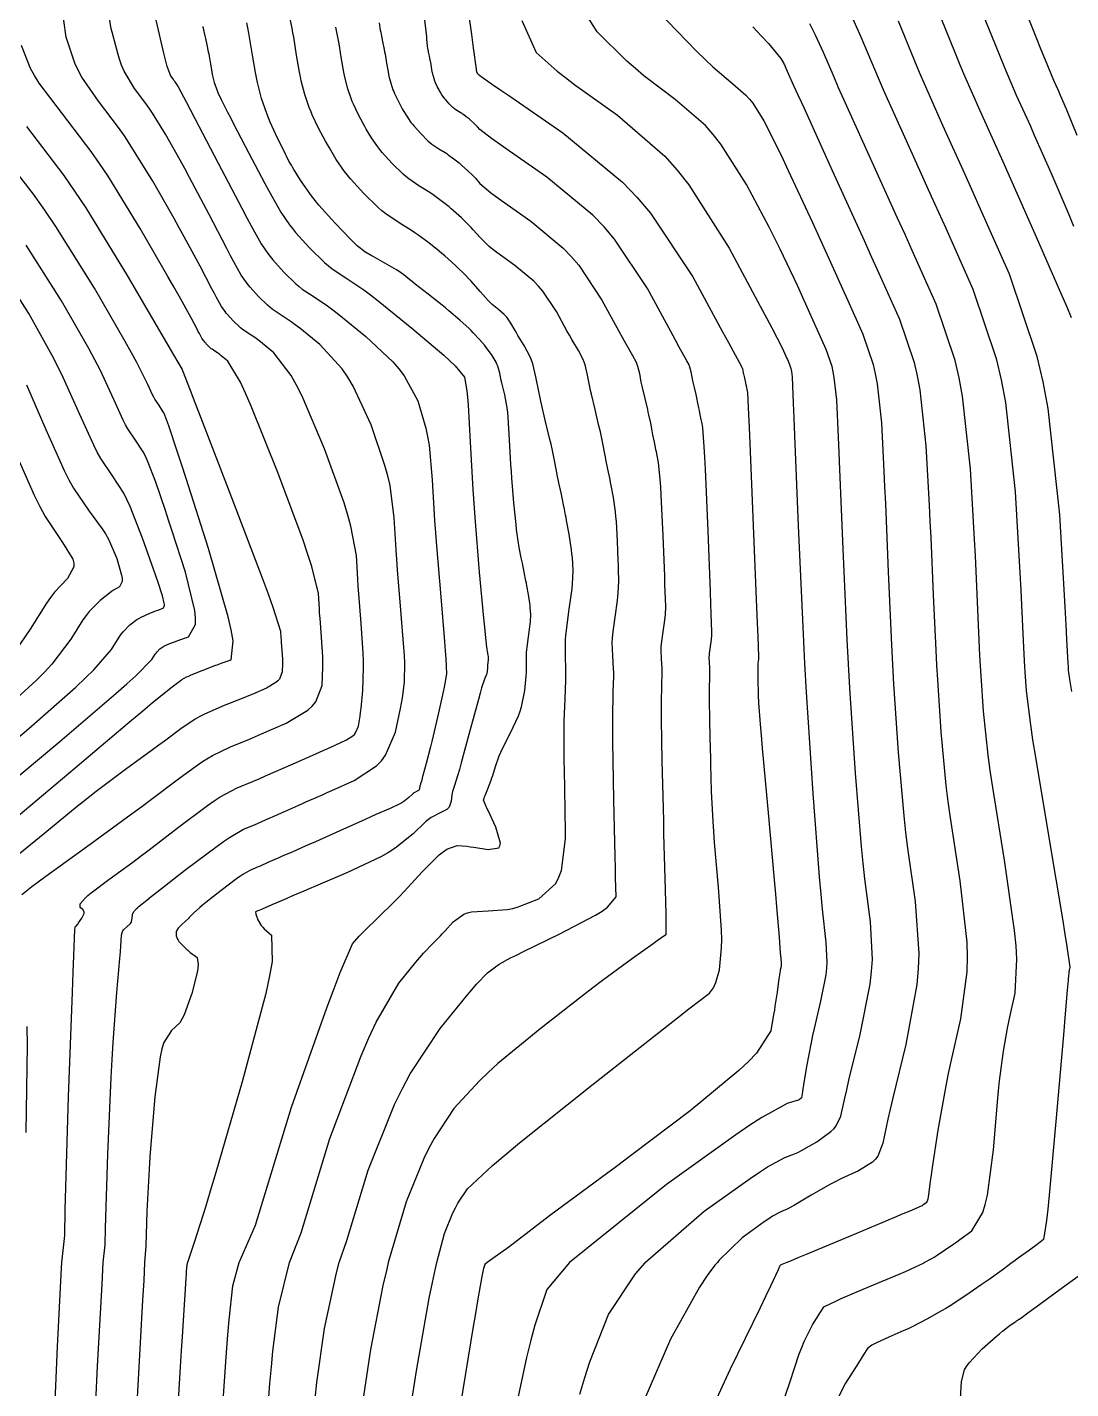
# Model space of a CAD drawing. Header units: metres. Extents: x 837476 to 838477, y 1189012 to 1191014.
# Drawn here: x 837569.6 to 837639.7, y 1189991.5 to 1190083 of the extents above; entities that cross this region are included whole.
import ezdxf

# ---------------------------------------------------------------- set-up
doc = ezdxf.new("R2010")
doc.units = ezdxf.units.M
doc.header["$LTSCALE"] = 0.3
doc.layers.add('COTAS 10', color=1, linetype='Continuous')
doc.layers.add('COTAS INT', color=252, linetype='Continuous')

msp = doc.modelspace()

# ---------------------------------------------------------------- linework, layer by layer
at = {"layer": 'COTAS 10'}
for points in [[(837574.076, 1189988.205), (837574.315, 1189993.05), (837574.617, 1189998.545), (837574.689, 1190000), (837574.83, 1190001.197), (837574.849, 1190002.316), (837574.999, 1190007.293), (837575.221, 1190012.431), (837575.286, 1190013.651), (837575.352, 1190014.784), (837575.605, 1190018.141), (837575.815, 1190020.426), (837575.854, 1190020.883), (837575.885, 1190021.263), (837575.93, 1190022), (837575.98, 1190022.232), (837576.015, 1190022.294), (837576.058, 1190022.355), (837576.29, 1190022.568), (837576.52, 1190022.781), (837576.563, 1190022.841), (837576.596, 1190022.903), (837576.64, 1190023.131), (837576.651, 1190023.346), (837576.664, 1190023.399), (837576.682, 1190023.449), (837576.779, 1190023.607), (837576.888, 1190023.726), (837576.912, 1190023.753), (837576.934, 1190023.776), (837576.994, 1190023.835), (837577.037, 1190023.875), (837577.049, 1190023.887), (837577.062, 1190023.899), (837577.106, 1190023.945), (837577.617, 1190024.352), (837577.924, 1190024.592), (837578.303, 1190024.888), (837580.269, 1190026.416), (837582.338, 1190027.979), (837582.782, 1190028.296), (837583.171, 1190028.563), (837584.11, 1190029.113), (837584.848, 1190029.415), (837585.11, 1190029.527), (837585.396, 1190029.651), (837586.638, 1190030.199), (837587.831, 1190030.731), (837588.087, 1190030.845), (837588.311, 1190030.944), (837588.852, 1190031.18), (837589.467, 1190031.45), (837589.738, 1190031.571), (837590.052, 1190031.712), (837591.551, 1190032.385), (837593.064, 1190033.372), (837593.387, 1190033.71), (837593.668, 1190034.077), (837594.338, 1190035.634), (837594.674, 1190037.208), (837594.744, 1190037.586), (837594.805, 1190037.937), (837594.944, 1190038.995), (837594.953, 1190040.276), (837594.932, 1190040.77), (837594.9, 1190041.323), (837594.703, 1190043.82), (837594.473, 1190046.529), (837594.422, 1190047.216), (837594.376, 1190047.875), (837594.254, 1190050.027), (837593.964, 1190052.185), (837593.811, 1190052.848), (837593.627, 1190053.539), (837592.702, 1190056.273), (837591.486, 1190058.874), (837591.12, 1190059.483), (837590.74, 1190060.042), (837589.259, 1190061.658), (837587.896, 1190062.758), (837587.592, 1190062.993), (837587.318, 1190063.197), (837586.591, 1190063.683), (837586.049, 1190064.044), (837585.892, 1190064.169), (837585.731, 1190064.306), (837585.126, 1190064.894), (837584.568, 1190065.515), (837584.438, 1190065.673), (837584.318, 1190065.825), (837583.972, 1190066.324), (837583.472, 1190067.227), (837583.254, 1190067.633), (837583.003, 1190068.108), (837581.809, 1190070.388), (837580.496, 1190072.875), (837580.17, 1190073.481), (837579.859, 1190074.05), (837578.87, 1190075.803), (837578.013, 1190077.196), (837577.786, 1190077.538), (837577.563, 1190077.861), (837576.793, 1190078.87), (837576.101, 1190080.024), (837575.927, 1190080.439), (837575.76, 1190080.895), (837575.222, 1190082.885), (837574.819, 1190085.29)], [(837606.731, 1189991.167), (837607.052, 1189992.287), (837607.382, 1189993.335), (837608.656, 1189996.525), (837610.454, 1189999.243), (837611.116, 1189999.995), (837611.121, 1190000), (837615.085, 1190003.454), (837618.164, 1190005.654), (837618.797, 1190006.084), (837619.336, 1190006.437), (837620.487, 1190007.065), (837621.142, 1190007.301), (837621.366, 1190007.406), (837621.609, 1190007.529), (837622.644, 1190008.118), (837623.596, 1190008.808), (837623.787, 1190008.994), (837623.946, 1190009.178), (837624.258, 1190009.826), (837624.525, 1190011.055), (837624.655, 1190011.605), (837624.809, 1190012.246), (837625.571, 1190015.318), (837626.237, 1190018.709), (837626.33, 1190019.55), (837626.385, 1190020.349), (837626.256, 1190022.882), (837625.866, 1190025.788), (837625.757, 1190026.823), (837625.648, 1190027.957), (837625.247, 1190032.882), (837624.873, 1190038.584), (837624.781, 1190040.207), (837624.693, 1190041.851), (837624.417, 1190047.948), (837624.202, 1190053.268), (837624.154, 1190054.421), (837624.109, 1190055.436), (837623.987, 1190057.948), (837623.822, 1190059.446), (837623.75, 1190059.822), (837623.668, 1190060.182), (837623.276, 1190061.341), (837622.697, 1190062.637), (837622.496, 1190063.083), (837622.277, 1190063.566), (837621.341, 1190065.625), (837620.178, 1190068.068), (837619.816, 1190068.794), (837619.436, 1190069.541), (837617.922, 1190072.416), (837616.196, 1190075.127), (837615.683, 1190075.77), (837615.155, 1190076.367), (837613.124, 1190078.133), (837611.024, 1190079.719), (837610.453, 1190080.202), (837609.886, 1190080.703), (837607.876, 1190082.674), (837606.121, 1190085.481)], [(837639.793, 1190038.371), (837639.66, 1190039.168), (837639.633, 1190039.334), (837639.612, 1190039.476), (837639.57, 1190039.793), (837639.559, 1190039.959), (837639.557, 1190040.006), (837639.554, 1190040.054), (837639.546, 1190040.231), (837639.454, 1190041.875), (837639.399, 1190042.847), (837639.331, 1190044.044), (837638.976, 1190050.231), (837638.189, 1190057.363), (837637.849, 1190059.154), (837637.456, 1190060.865), (837635.592, 1190066.384), (837633.561, 1190070.96), (837633.062, 1190072.076), (837632.591, 1190073.128), (837631.12, 1190076.384), (837629.875, 1190079.181), (837629.547, 1190079.943), (837629.226, 1190080.7), (837628.125, 1190083.389)], [(837588.93, 1189990.871), (837589.053, 1189991.942), (837589.569, 1189995.581), (837590.364, 1189999.315), (837590.546, 1190000), (837591.052, 1190001.495), (837592.489, 1190006.203), (837594.276, 1190010.619), (837594.796, 1190011.686), (837595.328, 1190012.685), (837597.339, 1190015.729), (837599.093, 1190017.885), (837599.462, 1190018.323), (837599.781, 1190018.692), (837600.51, 1190019.454), (837600.873, 1190019.737), (837600.962, 1190019.804), (837601.044, 1190019.867), (837601.299, 1190020.054), (837602.057, 1190020.46), (837602.458, 1190020.66), (837602.941, 1190020.899), (837605.377, 1190022.081), (837607.767, 1190023.331), (837608.222, 1190023.614), (837608.587, 1190023.869), (837609.158, 1190024.56), (837609.127, 1190025.871), (837609.113, 1190026.518), (837609.097, 1190027.287), (837609.016, 1190031.086), (837608.949, 1190034.997), (837608.942, 1190035.835), (837608.939, 1190036.568), (837608.969, 1190038.334), (837609.001, 1190039.359), (837609, 1190039.625), (837608.994, 1190039.883), (837608.935, 1190040.753), (837608.905, 1190041.651), (837608.917, 1190041.927), (837608.938, 1190042.215), (837609.086, 1190043.355), (837609.25, 1190044.464), (837609.281, 1190044.732), (837609.305, 1190044.984), (837609.339, 1190045.755), (837609.321, 1190046.571), (837609.312, 1190046.852), (837609.302, 1190047.157), (837609.253, 1190048.454), (837609.176, 1190049.788), (837609.148, 1190050.115), (837609.118, 1190050.425), (837608.983, 1190051.389), (837608.833, 1190052.195), (837608.793, 1190052.404), (837608.753, 1190052.607), (837608.612, 1190053.288), (837608.474, 1190053.943), (837608.436, 1190054.13), (837608.398, 1190054.318), (837608.261, 1190055.017), (837608.099, 1190055.802), (837608.044, 1190056.046), (837607.986, 1190056.3), (837607.742, 1190057.311), (837607.501, 1190058.323), (837607.445, 1190058.577), (837607.394, 1190058.821), (837607.247, 1190059.608), (837607.081, 1190060.297), (837607.018, 1190060.478), (837606.947, 1190060.655), (837606.628, 1190061.26), (837606.176, 1190062.013), (837606.022, 1190062.283), (837605.855, 1190062.58), (837605.145, 1190063.873), (837604.234, 1190065.241), (837603.94, 1190065.585), (837603.628, 1190065.914), (837602.348, 1190066.973), (837601.139, 1190067.847), (837600.871, 1190068.058), (837600.633, 1190068.256), (837600.015, 1190068.858), (837599.563, 1190069.373), (837599.429, 1190069.514), (837599.292, 1190069.656), (837598.767, 1190070.165), (837598.225, 1190070.652), (837598.077, 1190070.779), (837597.93, 1190070.903), (837597.407, 1190071.323), (837596.862, 1190071.719), (837596.701, 1190071.828), (837596.536, 1190071.936), (837595.903, 1190072.324), (837595.226, 1190072.788), (837595.033, 1190072.944), (837594.838, 1190073.113), (837594.111, 1190073.823), (837593.446, 1190074.567), (837593.289, 1190074.757), (837593.144, 1190074.94), (837592.72, 1190075.543), (837592.372, 1190076.127), (837592.275, 1190076.298), (837592.178, 1190076.473), (837591.825, 1190077.135), (837591.502, 1190077.814), (837591.424, 1190077.998), (837591.351, 1190078.181), (837591.129, 1190078.83), (837590.949, 1190079.527), (837590.902, 1190079.74), (837590.857, 1190079.962), (837590.706, 1190080.838), (837590.561, 1190081.734), (837590.519, 1190081.97), (837590.476, 1190082.199), (837590.317, 1190082.982)], [(837567.953, 1190031.792), (837571.777, 1190035), (837575.536, 1190038.227), (837576.273, 1190038.877), (837576.878, 1190039.422), (837577.968, 1190040.508), (837578.19, 1190040.859), (837578.248, 1190040.94), (837578.306, 1190041.013), (837578.502, 1190041.216), (837578.701, 1190041.36), (837578.76, 1190041.396), (837578.82, 1190041.43), (837579.053, 1190041.537), (837579.412, 1190041.67), (837579.552, 1190041.721), (837579.709, 1190041.776), (837580.425, 1190042.026), (837580.899, 1190042.868), (837580.904, 1190043.297), (837580.855, 1190043.81), (837580.22, 1190046.373), (837579.311, 1190049.198), (837579.089, 1190049.876), (837578.879, 1190050.51), (837578.226, 1190052.427), (837577.671, 1190053.846), (837577.523, 1190054.166), (837577.377, 1190054.454), (837576.869, 1190055.231), (837576.346, 1190055.999), (837576.19, 1190056.282), (837576.03, 1190056.595), (837575.412, 1190057.979), (837574.479, 1190059.958), (837574.12, 1190060.646), (837573.717, 1190061.395), (837571.898, 1190064.606), (837569.513, 1190068.333)], [(837632.303, 1189990.881), (837632.363, 1189992.026), (837632.581, 1189992.797), (837632.716, 1189993.028), (837632.883, 1189993.268), (837633.757, 1189994.198), (837634.706, 1189995.04), (837634.921, 1189995.223), (837635.114, 1189995.385), (837635.64, 1189995.789), (837635.958, 1189996.003), (837636.02, 1189996.046), (837636.071, 1189996.08), (837636.163, 1189996.144), (837636.204, 1189996.174), (837636.223, 1189996.187), (837636.245, 1189996.203), (837636.351, 1189996.278), (837636.821, 1189996.619), (837637.073, 1189996.802), (837637.377, 1189997.024), (837638.915, 1189998.143), (837640.461, 1189999.274)]]:
    msp.add_lwpolyline(points, dxfattribs=at)
at = {"layer": 'COTAS INT'}
for points in [[(837635.683, 1190086.542), (837637.361, 1190082.331), (837637.7, 1190081.488), (837637.983, 1190080.785), (837638.551, 1190079.41), (837638.811, 1190078.834), (837638.9, 1190078.634), (837638.997, 1190078.416), (837639.41, 1190077.486), (837640.11, 1190075.735)], [(837639.918, 1190069.597), (837639.603, 1190070.371), (837638.401, 1190073.188), (837637.283, 1190075.71), (837637.02, 1190076.299), (837636.778, 1190076.84), (837636.074, 1190078.401), (837635.28, 1190080.25), (837634.982, 1190080.973), (837634.649, 1190081.788), (837633.164, 1190085.491)], [(837571.439, 1189990.137), (837571.619, 1189994.359), (837571.894, 1189999.619), (837571.912, 1190000), (837572.108, 1190001.827), (837572.139, 1190003.534), (837572.368, 1190011.131), (837572.629, 1190018.163), (837572.68, 1190019.514), (837572.721, 1190020.607), (837572.793, 1190022.4), (837572.801, 1190022.488), (837572.802, 1190022.505), (837572.803, 1190022.52), (837572.805, 1190022.548), (837572.815, 1190022.563), (837572.821, 1190022.569), (837572.829, 1190022.575), (837572.87, 1190022.607), (837572.959, 1190022.709), (837572.997, 1190022.76), (837573.041, 1190022.822), (837573.247, 1190023.127), (837573.407, 1190023.443), (837573.42, 1190023.51), (837573.421, 1190023.569), (837573.315, 1190023.71), (837573.173, 1190023.821), (837573.151, 1190023.862), (837573.136, 1190023.906), (837573.143, 1190024.101), (837573.473, 1190024.485), (837573.66, 1190024.648), (837573.89, 1190024.836), (837575.069, 1190025.723), (837576.671, 1190026.902), (837577.167, 1190027.276), (837577.687, 1190027.669), (837579.753, 1190029.257), (837581.704, 1190030.706), (837582.15, 1190031.011), (837582.556, 1190031.275), (837583.683, 1190031.88), (837584.787, 1190032.333), (837585.179, 1190032.501), (837585.608, 1190032.686), (837587.467, 1190033.507), (837589.176, 1190034.271), (837589.511, 1190034.42), (837589.784, 1190034.542), (837590.272, 1190034.759), (837590.448, 1190034.836), (837590.525, 1190034.87), (837590.615, 1190034.91), (837591.043, 1190035.103), (837591.475, 1190035.385), (837591.568, 1190035.481), (837591.648, 1190035.586), (837591.839, 1190036.031), (837591.954, 1190036.702), (837591.986, 1190036.95), (837592.018, 1190037.224), (837592.135, 1190038.436), (837592.191, 1190039.967), (837592.185, 1190040.442), (837592.169, 1190040.939), (837592.036, 1190042.919), (837591.867, 1190044.912), (837591.83, 1190045.418), (837591.796, 1190045.903), (837591.706, 1190047.486), (837591.339, 1190049.471), (837591.13, 1190050.209), (837590.874, 1190051.028), (837589.562, 1190054.67), (837588.059, 1190058.196), (837587.682, 1190058.943), (837587.323, 1190059.591), (837586.167, 1190061.104), (837585.26, 1190061.837), (837585.057, 1190061.994), (837584.875, 1190062.13), (837584.391, 1190062.453), (837584.029, 1190062.694), (837583.924, 1190062.777), (837583.818, 1190062.868), (837583.414, 1190063.26), (837583.043, 1190063.674), (837582.956, 1190063.779), (837582.876, 1190063.88), (837582.646, 1190064.212), (837582.313, 1190064.814), (837582.168, 1190065.085), (837582, 1190065.401), (837581.205, 1190066.92), (837580.142, 1190068.9), (837579.806, 1190069.507), (837579.451, 1190070.139), (837578.017, 1190072.635), (837576.513, 1190075.08), (837576.115, 1190075.68), (837575.723, 1190076.247), (837574.373, 1190078.017), (837573.25, 1190079.621), (837573.002, 1190080.083), (837572.781, 1190080.553), (837572.211, 1190082.315), (837571.882, 1190084.55)], [(837611.968, 1190084.062), (837614.57, 1190081.379), (837615.147, 1190080.812), (837615.661, 1190080.321), (837616.998, 1190079.185), (837617.885, 1190078.414), (837618.115, 1190078.153), (837618.339, 1190077.872), (837619.093, 1190076.689), (837620.024, 1190074.84), (837620.361, 1190074.14), (837620.731, 1190073.358), (837622.35, 1190069.854), (837623.989, 1190066.248), (837624.372, 1190065.401), (837624.724, 1190064.62), (837625.739, 1190062.35), (837626.425, 1190060.319), (837626.57, 1190059.689), (837626.695, 1190059.029), (837626.985, 1190056.404), (837627.153, 1190053.158), (837627.203, 1190052.106), (837627.253, 1190050.989), (837627.443, 1190046.404), (837627.665, 1190041.491), (837627.736, 1190040.167), (837627.81, 1190038.859), (837628.111, 1190034.264), (837628.485, 1190029.998), (837628.606, 1190028.896), (837628.734, 1190027.829), (837629.256, 1190024.264), (837629.508, 1190020.757), (837629.465, 1190019.727), (837629.374, 1190018.671), (837628.638, 1190014.644), (837627.76, 1190011.078), (837627.579, 1190010.313), (837627.425, 1190009.644), (837627.093, 1190008.033), (837626.746, 1190007.15), (837626.581, 1190006.941), (837626.387, 1190006.747), (837625.441, 1190006.173), (837624.262, 1190005.632), (837623.922, 1190005.459), (837623.576, 1190005.276), (837622.275, 1190004.528), (837621.147, 1190003.862), (837620.909, 1190003.73), (837620.705, 1190003.621), (837620.236, 1190003.414), (837619.679, 1190003.11), (837619.419, 1190002.94), (837619.113, 1190002.732), (837617.625, 1190001.669), (837616.07, 1190000.143), (837615.97, 1190000), (837615.8, 1189999.829), (837615.282, 1189999.131), (837614.758, 1189998.351), (837612.817, 1189994.854), (837611.079, 1189990.868)], [(837624.662, 1190084.427), (837625.606, 1190082.338), (837626.514, 1190080.157), (837626.829, 1190079.429), (837627.173, 1190078.647), (837628.643, 1190075.376), (837630.335, 1190071.639), (837630.819, 1190070.564), (837631.308, 1190069.47), (837633.128, 1190065.376), (837634.698, 1190060.729), (837635.029, 1190059.288), (837635.316, 1190057.779), (837635.978, 1190051.775), (837636.286, 1190046.322), (837636.35, 1190045.162), (837636.404, 1190044.154), (837636.52, 1190041.775), (837636.582, 1190040.413), (837636.602, 1190040.046), (837636.622, 1190039.684), (837636.706, 1190038.411), (837636.998, 1190036.12), (837637.151, 1190035.116), (837637.335, 1190033.951), (837638.257, 1190028.411), (837639.155, 1190023.088), (837639.323, 1190022.062), (837639.457, 1190021.229), (837639.651, 1190019.836), (837639.621, 1190019.705), (837639.613, 1190019.669), (837639.606, 1190019.632), (837639.582, 1190019.496), (837639.553, 1190019.228), (837639.542, 1190019.108), (837639.529, 1190018.967), (837639.475, 1190018.29), (837639.321, 1190016.446), (837639.246, 1190015.569), (837639.156, 1190014.533), (837638.716, 1190009.468), (837638.264, 1190004.54), (837638.167, 1190003.591), (837638.083, 1190002.822), (837637.88, 1190001.542), (837637.661, 1190001.371), (837637.566, 1190001.3), (837637.456, 1190001.219), (837636.934, 1190000.844), (837636.276, 1190000.369), (837636.08, 1190000.226), (837635.878, 1190000.078), (837635.772, 1190000), (837635.098, 1189999.502), (837634.227, 1189998.868), (837633.967, 1189998.684), (837633.7, 1189998.497), (837632.667, 1189997.788), (837631.604, 1189997.097), (837631.318, 1189996.921), (837631.034, 1189996.752), (837630.039, 1189996.193), (837629.057, 1189995.693), (837628.781, 1189995.561), (837628.504, 1189995.432), (837627.491, 1189994.988), (837626.648, 1189994.613), (837626.478, 1189994.528), (837626.336, 1189994.451), (837626.053, 1189994.241), (837625.766, 1189993.786), (837625.621, 1189993.556), (837625.448, 1189993.279), (837624.585, 1189991.902), (837623.535, 1189989.869)], [(837630.644, 1190084.44), (837631.938, 1190081.244), (837632.264, 1190080.458), (837632.578, 1190079.716), (837633.597, 1190077.393), (837634.745, 1190074.847), (837635.14, 1190073.963), (837635.569, 1190073.003), (837637.393, 1190068.89), (837639.096, 1190065.007), (837639.447, 1190064.192), (837639.747, 1190063.49)], [(837578.233, 1190083.456), (837578.74, 1190081.237), (837578.852, 1190080.795), (837578.952, 1190080.427), (837579.213, 1190079.723), (837579.402, 1190079.475), (837579.457, 1190079.396), (837579.513, 1190079.312), (837579.723, 1190078.97), (837580.267, 1190077.96), (837580.534, 1190077.455), (837580.851, 1190076.851), (837582.413, 1190073.857), (837584.005, 1190070.815), (837584.341, 1190070.182), (837584.631, 1190069.64), (837585.299, 1190068.436), (837585.76, 1190067.77), (837585.92, 1190067.567), (837586.094, 1190067.356), (837586.837, 1190066.528), (837587.645, 1190065.744), (837587.859, 1190065.561), (837588.069, 1190065.394), (837588.792, 1190064.913), (837589.761, 1190064.265), (837590.126, 1190063.992), (837590.533, 1190063.679), (837592.35, 1190062.211), (837594.157, 1190060.493), (837594.557, 1190060.022), (837594.914, 1190059.553), (837595.841, 1190057.876), (837596.38, 1190056.05), (837596.492, 1190055.487), (837596.588, 1190054.899), (837596.802, 1190052.567), (837596.956, 1190049.847), (837597.014, 1190049.014), (837597.079, 1190048.145), (837597.369, 1190044.721), (837597.631, 1190041.707), (837597.678, 1190041.098), (837597.714, 1190040.586), (837597.753, 1190039.553), (837597.651, 1190038.908), (837597.599, 1190038.641), (837597.536, 1190038.336), (837597.222, 1190036.916), (837596.863, 1190035.381), (837596.771, 1190035.003), (837596.684, 1190034.645), (837596.398, 1190033.524), (837596.18, 1190032.713), (837596.135, 1190032.55), (837596.097, 1190032.414), (837596.015, 1190032.147), (837595.983, 1190032.048), (837595.976, 1190032.018), (837595.97, 1190031.988), (837595.957, 1190031.866), (837595.921, 1190031.755), (837595.9, 1190031.73), (837595.876, 1190031.707), (837595.75, 1190031.646), (837595.577, 1190031.558), (837595.523, 1190031.518), (837595.466, 1190031.471), (837595.236, 1190031.246), (837594.893, 1190030.969), (837594.764, 1190030.889), (837594.621, 1190030.809), (837593.983, 1190030.507), (837593.019, 1190030.09), (837592.67, 1190029.936), (837592.286, 1190029.765), (837590.601, 1190029.011), (837588.95, 1190028.27), (837588.586, 1190028.107), (837588.263, 1190027.964), (837587.432, 1190027.601), (837586.838, 1190027.346), (837586.664, 1190027.27), (837586.486, 1190027.192), (837585.808, 1190026.891), (837585.184, 1190026.616), (837585.04, 1190026.553), (837584.909, 1190026.497), (837584.538, 1190026.345), (837584.066, 1190026.069), (837583.871, 1190025.935), (837583.647, 1190025.775), (837582.608, 1190024.99), (837581.581, 1190024.18), (837581.365, 1190024.005), (837581.18, 1190023.851), (837580.761, 1190023.474), (837580.537, 1190023.243), (837580.476, 1190023.182), (837580.414, 1190023.122), (837580.192, 1190022.915), (837579.986, 1190022.723), (837579.934, 1190022.673), (837579.885, 1190022.624), (837579.727, 1190022.457), (837579.621, 1190022.284), (837579.604, 1190022.23), (837579.593, 1190022.175), (837579.599, 1190021.957), (837579.688, 1190021.717), (837579.729, 1190021.648), (837579.776, 1190021.579), (837580.009, 1190021.317), (837580.26, 1190021.08), (837580.32, 1190021.025), (837580.375, 1190020.976), (837580.542, 1190020.836), (837580.697, 1190020.717), (837580.745, 1190020.68), (837580.796, 1190020.641), (837581, 1190020.486), (837581.078, 1190020.014), (837581.05, 1190019.775), (837581, 1190019.49), (837580.64, 1190018.067), (837580.126, 1190016.637), (837579.979, 1190016.346), (837579.831, 1190016.102), (837579.278, 1190015.601), (837578.762, 1190014.792), (837578.637, 1190014.354), (837578.519, 1190013.822), (837578.157, 1190011.126), (837577.887, 1190007.941), (837577.827, 1190007.1), (837577.773, 1190006.277), (837577.631, 1190003.455), (837577.56, 1190001.097), (837577.474, 1190000), (837577.412, 1189998.799), (837577.341, 1189997.472), (837577.011, 1189991.741), (837576.713, 1189986.272)], [(837582.586, 1189988.432), (837582.972, 1189993.983), (837583.063, 1189995.148), (837583.148, 1189996.151), (837583.395, 1189998.432), (837583.836, 1190000), (837584.924, 1190002.519), (837587.344, 1190010.451), (837589.73, 1190017.111), (837590.213, 1190018.416), (837590.618, 1190019.487), (837591.439, 1190021.408), (837591.899, 1190021.921), (837592.076, 1190022.104), (837592.276, 1190022.305), (837593.176, 1190023.178), (837594.264, 1190024.251), (837594.582, 1190024.578), (837594.906, 1190024.917), (837596.134, 1190026.251), (837597.268, 1190027.386), (837597.533, 1190027.6), (837597.777, 1190027.77), (837598.48, 1190028.025), (837599.141, 1190027.964), (837599.358, 1190027.936), (837599.59, 1190027.903), (837600.55, 1190027.743), (837601.272, 1190027.857), (837601.355, 1190027.996), (837601.385, 1190028.183), (837601.071, 1190029.249), (837600.551, 1190030.362), (837600.452, 1190030.578), (837600.372, 1190030.755), (837600.247, 1190031.06), (837600.295, 1190031.206), (837600.324, 1190031.282), (837600.359, 1190031.373), (837600.545, 1190031.829), (837600.763, 1190032.395), (837600.818, 1190032.556), (837600.872, 1190032.719), (837601.048, 1190033.32), (837601.302, 1190034.04), (837601.404, 1190034.278), (837601.521, 1190034.531), (837602.059, 1190035.583), (837602.589, 1190036.724), (837602.701, 1190037.034), (837602.798, 1190037.341), (837603.021, 1190038.428), (837603.116, 1190039.387), (837603.131, 1190039.614), (837603.142, 1190039.824), (837603.144, 1190040.443), (837603.146, 1190040.997), (837603.157, 1190041.166), (837603.172, 1190041.342), (837603.267, 1190042.033), (837603.367, 1190042.712), (837603.385, 1190042.879), (837603.399, 1190043.038), (837603.418, 1190043.537), (837603.392, 1190044.01), (837603.377, 1190044.152), (837603.36, 1190044.299), (837603.272, 1190044.867), (837603.163, 1190045.463), (837603.131, 1190045.626), (837603.1, 1190045.789), (837602.982, 1190046.373), (837602.858, 1190046.98), (837602.823, 1190047.157), (837602.787, 1190047.339), (837602.654, 1190048.03), (837602.515, 1190048.929), (837602.476, 1190049.242), (837602.436, 1190049.582), (837602.289, 1190051.041), (837602.153, 1190052.687), (837602.121, 1190053.145), (837602.092, 1190053.605), (837602.003, 1190055.274), (837601.909, 1190056.754), (837601.875, 1190057.096), (837601.839, 1190057.407), (837601.68, 1190058.281), (837601.519, 1190058.92), (837601.48, 1190059.082), (837601.444, 1190059.239), (837601.336, 1190059.752), (837601.203, 1190060.218), (837601.151, 1190060.345), (837601.093, 1190060.471), (837600.83, 1190060.919), (837600.513, 1190061.356), (837600.422, 1190061.475), (837600.329, 1190061.593), (837599.981, 1190062.011), (837599.56, 1190062.46), (837599.422, 1190062.598), (837599.274, 1190062.74), (837598.661, 1190063.302), (837597.923, 1190063.934), (837597.696, 1190064.122), (837597.459, 1190064.315), (837596.52, 1190065.056), (837595.659, 1190065.726), (837595.47, 1190065.874), (837595.304, 1190066.005), (837594.884, 1190066.342), (837594.521, 1190066.604), (837594.391, 1190066.688), (837594.248, 1190066.776), (837593.624, 1190067.135), (837592.987, 1190067.488), (837592.836, 1190067.573), (837592.696, 1190067.651), (837592.283, 1190067.888), (837591.768, 1190068.303), (837591.564, 1190068.494), (837591.334, 1190068.718), (837590.281, 1190069.805), (837589.183, 1190071.033), (837588.924, 1190071.346), (837588.685, 1190071.648), (837587.985, 1190072.645), (837587.512, 1190073.412), (837587.416, 1190073.57), (837587.335, 1190073.704), (837587.168, 1190073.99), (837587.009, 1190074.307), (837586.932, 1190074.46), (837586.842, 1190074.642), (837586.398, 1190075.533), (837585.909, 1190076.596), (837585.791, 1190076.884), (837585.679, 1190077.171), (837585.337, 1190078.188), (837585.058, 1190079.265), (837584.987, 1190079.591), (837584.918, 1190079.928), (837584.691, 1190081.242), (837584.474, 1190082.582), (837584.411, 1190082.935), (837584.347, 1190083.281)], [(837585.53, 1189987.006), (837585.894, 1189991.878), (837585.996, 1189993.01), (837586.1, 1189994.047), (837586.482, 1189997.006), (837587.203, 1190000), (837587.988, 1190002.007), (837589.917, 1190008.327), (837592.028, 1190013.895), (837592.545, 1190015.1), (837593.032, 1190016.159), (837594.549, 1190018.768), (837595.709, 1190020.189), (837595.971, 1190020.499), (837596.209, 1190020.774), (837596.855, 1190021.465), (837597.356, 1190021.959), (837597.503, 1190022.11), (837597.652, 1190022.267), (837598.218, 1190022.881), (837598.934, 1190023.394), (837599.178, 1190023.487), (837599.442, 1190023.558), (837600.56, 1190023.635), (837601.841, 1190023.719), (837602.208, 1190023.794), (837602.579, 1190023.892), (837603.963, 1190024.432), (837605.099, 1190025.47), (837605.314, 1190025.882), (837605.486, 1190026.347), (837605.748, 1190028.475), (837605.725, 1190030.807), (837605.717, 1190031.401), (837605.709, 1190031.974), (837605.676, 1190033.854), (837605.662, 1190035.521), (837605.666, 1190035.959), (837605.673, 1190036.386), (837605.73, 1190037.844), (837605.783, 1190039.145), (837605.788, 1190039.474), (837605.79, 1190039.789), (837605.764, 1190040.812), (837605.767, 1190041.828), (837605.787, 1190042.137), (837605.816, 1190042.46), (837605.99, 1190043.728), (837606.172, 1190044.971), (837606.206, 1190045.278), (837606.232, 1190045.569), (837606.267, 1190046.485), (837606.218, 1190047.352), (837606.192, 1190047.612), (837606.16, 1190047.881), (837605.999, 1190048.923), (837605.832, 1190049.849), (837605.797, 1190050.045), (837605.765, 1190050.214), (837605.69, 1190050.606), (837605.627, 1190050.906), (837605.603, 1190051.018), (837605.577, 1190051.142), (837605.458, 1190051.693), (837605.314, 1190052.379), (837605.272, 1190052.588), (837605.229, 1190052.806), (837605.063, 1190053.659), (837604.856, 1190054.659), (837604.787, 1190054.968), (837604.713, 1190055.292), (837604.402, 1190056.578), (837604.095, 1190057.866), (837604.024, 1190058.19), (837603.959, 1190058.5), (837603.772, 1190059.502), (837603.561, 1190060.378), (837603.48, 1190060.608), (837603.39, 1190060.834), (837602.984, 1190061.604), (837602.561, 1190062.28), (837602.461, 1190062.446), (837602.367, 1190062.603), (837602.089, 1190063.094), (837601.821, 1190063.495), (837601.735, 1190063.596), (837601.643, 1190063.692), (837601.268, 1190064.003), (837600.827, 1190064.363), (837600.694, 1190064.491), (837600.556, 1190064.63), (837600.019, 1190065.235), (837599.42, 1190065.917), (837599.244, 1190066.104), (837599.062, 1190066.292), (837598.366, 1190066.967), (837597.648, 1190067.611), (837597.452, 1190067.78), (837597.257, 1190067.944), (837596.563, 1190068.501), (837595.841, 1190069.027), (837595.628, 1190069.171), (837595.409, 1190069.314), (837594.571, 1190069.828), (837593.674, 1190070.442), (837593.418, 1190070.649), (837593.159, 1190070.873), (837592.196, 1190071.814), (837591.315, 1190072.8), (837591.107, 1190073.051), (837590.915, 1190073.294), (837590.353, 1190074.094), (837589.891, 1190074.868), (837589.763, 1190075.094), (837589.634, 1190075.325), (837589.166, 1190076.204), (837588.739, 1190077.103), (837588.635, 1190077.347), (837588.539, 1190077.59), (837588.244, 1190078.45), (837588.005, 1190079.373), (837587.943, 1190079.656), (837587.884, 1190079.95), (837587.684, 1190081.11), (837587.491, 1190082.298), (837587.436, 1190082.61), (837587.379, 1190082.914), (837587.168, 1190083.952)], [(837593.232, 1190083.269), (837593.312, 1190082.784), (837593.337, 1190082.648), (837593.363, 1190082.511), (837593.466, 1190082.012), (837593.573, 1190081.484), (837593.602, 1190081.329), (837593.63, 1190081.17), (837593.729, 1190080.565), (837593.83, 1190079.975), (837593.861, 1190079.825), (837593.892, 1190079.681), (837594.014, 1190079.211), (837594.164, 1190078.773), (837594.213, 1190078.649), (837594.266, 1190078.525), (837594.483, 1190078.067), (837594.722, 1190077.62), (837594.787, 1190077.502), (837594.853, 1190077.387), (837595.088, 1190076.993), (837595.374, 1190076.585), (837595.472, 1190076.462), (837595.577, 1190076.334), (837596.026, 1190075.831), (837596.517, 1190075.352), (837596.649, 1190075.239), (837596.779, 1190075.133), (837597.235, 1190074.82), (837597.662, 1190074.559), (837597.774, 1190074.486), (837597.882, 1190074.412), (837598.25, 1190074.145), (837598.603, 1190073.861), (837598.702, 1190073.777), (837598.802, 1190073.692), (837599.168, 1190073.363), (837599.522, 1190073.02), (837599.615, 1190072.924), (837599.705, 1190072.829), (837600.01, 1190072.482), (837600.71, 1190071.881), (837601.049, 1190071.625), (837601.451, 1190071.331), (837603.427, 1190069.944), (837605.612, 1190068.135), (837606.145, 1190067.574), (837606.647, 1190066.988), (837608.202, 1190064.653), (837609.342, 1190062.556), (837609.583, 1190062.12), (837609.791, 1190061.746), (837610.271, 1190060.917), (837610.503, 1190060.477), (837610.555, 1190060.348), (837610.601, 1190060.216), (837610.722, 1190059.715), (837610.829, 1190059.142), (837610.866, 1190058.965), (837610.907, 1190058.78), (837611.082, 1190058.044), (837611.26, 1190057.308), (837611.302, 1190057.123), (837611.342, 1190056.946), (837611.46, 1190056.375), (837611.559, 1190055.866), (837611.587, 1190055.729), (837611.614, 1190055.594), (837611.715, 1190055.117), (837611.817, 1190054.622), (837611.847, 1190054.474), (837611.876, 1190054.322), (837611.985, 1190053.736), (837612.1, 1190052.605), (837612.134, 1190052.11), (837612.167, 1190051.536), (837612.295, 1190048.806), (837612.402, 1190046.104), (837612.422, 1190045.548), (837612.44, 1190045.076), (837612.47, 1190044.065), (837612.446, 1190043.52), (837612.429, 1190043.343), (837612.407, 1190043.153), (837612.291, 1190042.37), (837612.187, 1190041.565), (837612.172, 1190041.361), (837612.164, 1190041.166), (837612.185, 1190040.532), (837612.226, 1190039.918), (837612.23, 1190039.735), (837612.231, 1190039.547), (837612.209, 1190038.823), (837612.188, 1190037.576), (837612.19, 1190037.058), (837612.195, 1190036.466), (837612.242, 1190033.704), (837612.313, 1190030.515), (837612.333, 1190029.653), (837612.354, 1190028.8), (837612.433, 1190025.797), (837612.492, 1190023.427), (837612.501, 1190022.974), (837612.507, 1190022.608), (837612.499, 1190022.021), (837612.137, 1190021.768), (837611.919, 1190021.613), (837611.65, 1190021.422), (837610.254, 1190020.428), (837608.247, 1190018.951), (837607.593, 1190018.456), (837606.896, 1190017.924), (837604.023, 1190015.691), (837601.221, 1190013.364), (837600.568, 1190012.773), (837599.969, 1190012.204), (837598.251, 1190010.343), (837596.928, 1190008.341), (837596.578, 1190007.684), (837596.236, 1190006.982), (837595.061, 1190004.078), (837593.851, 1190000), (837593.74, 1189999.558), (837593.484, 1189998.462), (837592.655, 1189994.155), (837592.005, 1189989.837)], [(837594.958, 1189987.732), (837595.742, 1189992.73), (837596.604, 1189997.608), (837596.816, 1189998.671), (837597.015, 1189999.609), (837597.118, 1190000), (837597.633, 1190001.954), (837598.197, 1190003.346), (837598.361, 1190003.682), (837598.528, 1190003.997), (837599.162, 1190004.956), (837600.845, 1190006.524), (837601.675, 1190007.222), (837602.662, 1190008.035), (837607.537, 1190011.927), (837612.34, 1190015.697), (837613.28, 1190016.433), (837614.052, 1190017.037), (837615.433, 1190018.106), (837615.708, 1190018.467), (837615.782, 1190018.624), (837615.855, 1190018.806), (837616.111, 1190019.666), (837616.252, 1190021.138), (837616.253, 1190021.704), (837616.236, 1190022.34), (837616.036, 1190025.211), (837615.778, 1190028.223), (837615.725, 1190028.948), (837615.679, 1190029.625), (837615.58, 1190031.675), (837615.534, 1190033.447), (837615.521, 1190033.948), (837615.509, 1190034.455), (837615.468, 1190036.322), (837615.44, 1190037.936), (837615.437, 1190038.282), (837615.436, 1190038.584), (837615.448, 1190039.312), (837615.461, 1190039.735), (837615.461, 1190039.845), (837615.458, 1190039.952), (837615.434, 1190040.311), (837615.422, 1190040.681), (837615.427, 1190040.795), (837615.436, 1190040.914), (837615.497, 1190041.384), (837615.564, 1190041.842), (837615.577, 1190041.953), (837615.587, 1190042.057), (837615.601, 1190042.375), (837615.558, 1190043.581), (837615.533, 1190044.245), (837615.501, 1190045.051), (837615.336, 1190049.157), (837615.159, 1190053.284), (837615.119, 1190054.105), (837615.083, 1190054.786), (837614.987, 1190056.082), (837614.919, 1190056.449), (837614.9, 1190056.544), (837614.882, 1190056.636), (837614.818, 1190056.946), (837614.755, 1190057.244), (837614.721, 1190057.414), (837614.658, 1190057.732), (837614.584, 1190058.09), (837614.56, 1190058.201), (837614.533, 1190058.316), (837614.422, 1190058.776), (837614.312, 1190059.237), (837614.287, 1190059.353), (837614.264, 1190059.463), (837614.197, 1190059.822), (837614.121, 1190060.135), (837614.093, 1190060.218), (837614.06, 1190060.298), (837613.915, 1190060.574), (837613.406, 1190061.479), (837613.144, 1190061.956), (837612.83, 1190062.532), (837611.259, 1190065.432), (837609.06, 1190068.734), (837608.35, 1190069.564), (837607.596, 1190070.357), (837604.507, 1190072.915), (837601.763, 1190074.814), (837601.226, 1190075.192), (837600.786, 1190075.506), (837600.005, 1190076.105), (837599.847, 1190076.285), (837599.8, 1190076.334), (837599.753, 1190076.384), (837599.569, 1190076.562), (837599.379, 1190076.732), (837599.328, 1190076.776), (837599.276, 1190076.82), (837599.093, 1190076.967), (837598.903, 1190077.105), (837598.847, 1190077.143), (837598.789, 1190077.181), (837598.568, 1190077.316), (837598.331, 1190077.479), (837598.264, 1190077.533), (837598.195, 1190077.592), (837597.941, 1190077.84), (837597.709, 1190078.101), (837597.654, 1190078.167), (837597.603, 1190078.231), (837597.455, 1190078.442), (837597.333, 1190078.646), (837597.299, 1190078.706), (837597.265, 1190078.767), (837597.142, 1190078.998), (837597.029, 1190079.236), (837597.002, 1190079.3), (837596.976, 1190079.364), (837596.899, 1190079.591), (837596.836, 1190079.835), (837596.819, 1190079.909), (837596.804, 1190079.987), (837596.751, 1190080.293), (837596.7, 1190080.606), (837596.685, 1190080.689), (837596.671, 1190080.769), (837596.615, 1190081.042), (837596.561, 1190081.301), (837596.548, 1190081.372), (837596.535, 1190081.442), (837596.494, 1190081.694), (837596.461, 1190081.942), (837596.454, 1190082.011), (837596.448, 1190082.08), (837596.433, 1190082.328), (837596.273, 1190083.647)], [(837599.285, 1190083.596), (837599.436, 1190082.485), (837599.558, 1190081.591), (837599.751, 1190080.162), (837599.752, 1190080.145), (837599.753, 1190080.14), (837599.753, 1190080.136), (837599.755, 1190080.118), (837599.758, 1190080.101), (837599.76, 1190080.091), (837599.764, 1190080.073), (837599.768, 1190080.054), (837599.77, 1190080.042), (837599.773, 1190080.02), (837599.777, 1190079.999), (837599.778, 1190079.994), (837599.779, 1190079.988), (837599.784, 1190079.971), (837599.789, 1190079.956), (837599.791, 1190079.951), (837599.793, 1190079.947), (837599.801, 1190079.93), (837599.809, 1190079.914), (837599.812, 1190079.91), (837599.814, 1190079.906), (837599.822, 1190079.891), (837599.833, 1190079.877), (837599.836, 1190079.872), (837599.84, 1190079.867), (837599.856, 1190079.849), (837599.874, 1190079.832), (837599.884, 1190079.824), (837599.9, 1190079.813), (837599.916, 1190079.803), (837599.92, 1190079.801), (837599.923, 1190079.798), (837599.937, 1190079.788), (837599.95, 1190079.778), (837599.953, 1190079.775), (837599.957, 1190079.772), (837599.983, 1190079.748), (837599.986, 1190079.744), (837599.989, 1190079.741), (837600, 1190079.728), (837600.863, 1190079.131), (837601.404, 1190078.759), (837602.075, 1190078.298), (837605.587, 1190075.885), (837609.58, 1190072.578), (837610.555, 1190071.553), (837611.473, 1190070.481), (837614.316, 1190066.212), (837616.317, 1190062.509), (837616.705, 1190061.793), (837617.021, 1190061.212), (837617.559, 1190060.23), (837617.617, 1190060.12), (837617.63, 1190060.087), (837617.642, 1190060.054), (837617.672, 1190059.929), (837617.699, 1190059.785), (837617.708, 1190059.74), (837617.718, 1190059.694), (837617.762, 1190059.509), (837617.807, 1190059.325), (837617.817, 1190059.278), (837617.827, 1190059.234), (837617.857, 1190059.09), (837617.882, 1190058.963), (837617.889, 1190058.928), (837617.896, 1190058.894), (837617.921, 1190058.775), (837617.947, 1190058.65), (837617.954, 1190058.613), (837617.961, 1190058.575), (837617.989, 1190058.428), (837618.065, 1190056.966), (837618.104, 1190056.099), (837618.15, 1190055.032), (837618.378, 1190049.508), (837618.6, 1190043.999), (837618.643, 1190042.941), (837618.677, 1190042.085), (837618.732, 1190040.684), (837618.728, 1190040.593), (837618.725, 1190040.563), (837618.721, 1190040.531), (837618.702, 1190040.399), (837618.684, 1190040.263), (837618.682, 1190040.229), (837618.68, 1190040.196), (837618.684, 1190040.09), (837618.691, 1190039.986), (837618.692, 1190039.955), (837618.692, 1190039.924), (837618.688, 1190039.802), (837618.684, 1190039.592), (837618.685, 1190039.505), (837618.686, 1190039.405), (837618.693, 1190038.94), (837618.705, 1190038.401), (837618.713, 1190038.111), (837618.726, 1190037.6), (837618.833, 1190036.162), (837618.896, 1190035.433), (837618.973, 1190034.561), (837619.372, 1190030.214), (837619.785, 1190025.718), (837619.872, 1190024.751), (837619.947, 1190023.905), (837620.117, 1190021.852), (837620.195, 1190020.816), (837620.211, 1190020.61), (837620.224, 1190020.439), (837620.255, 1190020.117), (837620.26, 1190020.014), (837620.258, 1190019.982), (837620.254, 1190019.947), (837620.227, 1190019.809), (837620.193, 1190019.666), (837620.185, 1190019.628), (837620.177, 1190019.591), (837620.154, 1190019.466), (837620.114, 1190019.195), (837620.096, 1190019.066), (837620.075, 1190018.914), (837619.974, 1190018.172), (837619.836, 1190017.23), (837619.792, 1190016.952), (837619.745, 1190016.667), (837619.552, 1190015.577), (837618.592, 1190014.06), (837618.061, 1190013.506), (837617.415, 1190012.893), (837614.126, 1190010.196), (837610.221, 1190007.241), (837609.187, 1190006.466), (837608.174, 1190005.71), (837604.684, 1190003.134), (837601.954, 1190001.037), (837600.499, 1190000), (837600.333, 1189999.866), (837600.271, 1189999.679), (837600.25, 1189999.598), (837600.228, 1189999.505), (837600.134, 1189999.062), (837599.849, 1189997.43), (837599.707, 1189996.587), (837599.538, 1189995.573), (837598.696, 1189990.5)], [(837602.826, 1190083.43), (837603.785, 1190081.285), (837605.202, 1190080.028), (837605.759, 1190079.591), (837606.387, 1190079.116), (837609.251, 1190077.081), (837612.426, 1190074.32), (837613.251, 1190073.387), (837614.052, 1190072.382), (837616.751, 1190068.144), (837618.848, 1190064.241), (837619.271, 1190063.448), (837619.625, 1190062.778), (837620.333, 1190061.396), (837620.565, 1190060.885), (837620.619, 1190060.765), (837620.669, 1190060.654), (837620.813, 1190060.333), (837620.91, 1190060.045), (837620.931, 1190059.956), (837620.948, 1190059.863), (837620.989, 1190059.491), (837621.065, 1190057.715), (837621.104, 1190056.736), (837621.152, 1190055.546), (837621.391, 1190049.491), (837621.721, 1190042.21), (837621.825, 1190040.248), (837621.936, 1190038.309), (837622.382, 1190031.5), (837622.81, 1190025.916), (837622.909, 1190024.749), (837622.999, 1190023.748), (837623.255, 1190021.5), (837623.323, 1190020.182), (837623.294, 1190019.766), (837623.245, 1190019.328), (837622.899, 1190017.564), (837622.463, 1190015.731), (837622.358, 1190015.25), (837622.26, 1190014.781), (837621.96, 1190013.181), (837621.75, 1190011.931), (837621.709, 1190011.681), (837621.674, 1190011.474), (837621.61, 1190011.073), (837621.453, 1190010.938), (837621.359, 1190010.898), (837621.244, 1190010.856), (837620.649, 1190010.695), (837618.959, 1190009.755), (837618.153, 1190009.223), (837617.201, 1190008.572), (837612.545, 1190005.239), (837606.036, 1190000), (837604.494, 1189998.195), (837603.686, 1189995.802), (837603.422, 1189994.793), (837603.14, 1189993.634), (837601.975, 1189988.195)], [(837620.078, 1189989.74), (837620.838, 1189991.955), (837621.471, 1189993.866), (837621.638, 1189994.305), (837621.802, 1189994.705), (837622.365, 1189995.824), (837622.899, 1189996.676), (837622.974, 1189996.795), (837623.122, 1189997.03), (837623.625, 1189997.287), (837623.923, 1189997.421), (837624.291, 1189997.582), (837626.192, 1189998.387), (837628.184, 1189999.23), (837628.609, 1189999.414), (837628.978, 1189999.577), (837629.851, 1189999.988), (837629.872, 1190000), (837630.375, 1190000.283), (837630.524, 1190000.372), (837630.675, 1190000.465), (837631.236, 1190000.829), (837631.863, 1190001.265), (837632.057, 1190001.403), (837632.259, 1190001.548), (837633.061, 1190002.137), (837633.805, 1190003.358), (837633.971, 1190003.902), (837634.119, 1190004.535), (837634.511, 1190007.567), (837634.784, 1190010.782), (837634.858, 1190011.531), (837634.93, 1190012.219), (837635.185, 1190014.196), (837635.459, 1190015.755), (837635.543, 1190016.18), (837635.631, 1190016.603), (837635.98, 1190018.105), (837636.096, 1190020.376), (837636.037, 1190021.283), (837635.939, 1190022.311), (837635.256, 1190027.028), (837634.468, 1190031.911), (837634.303, 1190033.043), (837634.161, 1190034.079), (837633.841, 1190037.028), (837633.685, 1190039.409), (837633.646, 1190040.087), (837633.61, 1190040.773), (837633.354, 1190046.432), (837633.301, 1190047.477), (837633.242, 1190048.601), (837632.98, 1190053.318), (837632.442, 1190058.196), (837632.21, 1190059.421), (837631.94, 1190060.592), (837630.665, 1190064.367), (837629.055, 1190067.981), (837628.575, 1190069.051), (837628.08, 1190070.15), (837626.166, 1190074.367), (837624.47, 1190078.112), (837624.112, 1190078.914), (837623.802, 1190079.613), (837623.086, 1190081.287), (837622.567, 1190082.438), (837622.381, 1190082.806), (837622.177, 1190083.197)], [(837581.381, 1190083.035), (837581.39, 1190082.973), (837581.4, 1190082.91), (837581.45, 1190082.68), (837581.518, 1190082.404), (837581.54, 1190082.312), (837581.562, 1190082.213), (837581.655, 1190081.8), (837581.752, 1190081.322), (837581.778, 1190081.183), (837581.803, 1190081.041), (837581.891, 1190080.5), (837581.982, 1190079.971), (837582.01, 1190079.835), (837582.038, 1190079.704), (837582.151, 1190079.27), (837582.295, 1190078.848), (837582.343, 1190078.725), (837582.396, 1190078.599), (837582.617, 1190078.122), (837583.053, 1190077.267), (837583.24, 1190076.903), (837583.457, 1190076.483), (837584.483, 1190074.508), (837585.55, 1190072.48), (837585.794, 1190072.027), (837586.015, 1190071.621), (837586.625, 1190070.547), (837587.202, 1190069.715), (837587.402, 1190069.461), (837587.619, 1190069.198), (837588.549, 1190068.162), (837589.558, 1190067.182), (837589.826, 1190066.954), (837590.088, 1190066.744), (837590.993, 1190066.142), (837592.205, 1190065.333), (837592.661, 1190064.992), (837593.17, 1190064.6), (837595.442, 1190062.765), (837597.574, 1190060.944), (837597.994, 1190060.561), (837598.341, 1190060.231), (837598.98, 1190059.479), (837599.133, 1190058.561), (837599.173, 1190058.126), (837599.213, 1190057.613), (837599.351, 1190055.108), (837599.526, 1190051.935), (837599.589, 1190051), (837599.659, 1190050.041), (837599.967, 1190046.375), (837600.252, 1190043.276), (837600.309, 1190042.674), (837600.356, 1190042.183), (837600.442, 1190041.338), (837600.465, 1190041.223), (837600.47, 1190041.193), (837600.476, 1190041.163), (837600.497, 1190041.062), (837600.517, 1190040.965), (837600.522, 1190040.938), (837600.527, 1190040.91), (837600.545, 1190040.811), (837600.56, 1190040.716), (837600.563, 1190040.692), (837600.565, 1190040.668), (837600.57, 1190040.59), (837600.567, 1190040.506), (837600.564, 1190040.48), (837600.561, 1190040.452), (837600.545, 1190040.339), (837600.529, 1190040.224), (837600.526, 1190040.194), (837600.524, 1190040.166), (837600.524, 1190039.971), (837600.522, 1190039.936), (837600.519, 1190039.898), (837600.504, 1190039.738), (837600.466, 1190039.557), (837600.45, 1190039.506), (837600.432, 1190039.454), (837600.343, 1190039.264), (837600.124, 1190038.601), (837600.023, 1190038.252), (837599.904, 1190037.83), (837599.33, 1190035.709), (837598.751, 1190033.562), (837598.628, 1190033.125), (837598.523, 1190032.755), (837598.28, 1190031.988), (837598.167, 1190031.639), (837598.143, 1190031.534), (837598.122, 1190031.424), (837598.075, 1190030.997), (837597.947, 1190030.602), (837597.876, 1190030.513), (837597.789, 1190030.434), (837597.345, 1190030.219), (837596.734, 1190029.908), (837596.543, 1190029.766), (837596.341, 1190029.601), (837595.529, 1190028.806), (837594.317, 1190027.827), (837593.864, 1190027.546), (837593.358, 1190027.261), (837591.105, 1190026.197), (837588.965, 1190025.292), (837588.531, 1190025.108), (837588.166, 1190024.953), (837587.419, 1190024.63), (837587.021, 1190024.455), (837586.876, 1190024.392), (837586.716, 1190024.323), (837586.012, 1190024.023), (837585.365, 1190023.748), (837585.141, 1190023.652), (837584.978, 1190023.583), (837584.972, 1190023.58), (837584.971, 1190023.58), (837584.969, 1190023.579), (837584.966, 1190023.578), (837584.961, 1190023.575), (837584.959, 1190023.574), (837584.957, 1190023.572), (837584.947, 1190023.564), (837584.935, 1190023.555), (837584.918, 1190023.538), (837584.938, 1190023.455), (837584.954, 1190023.406), (837584.975, 1190023.345), (837585.088, 1190023.034), (837585.314, 1190022.641), (837585.407, 1190022.528), (837585.512, 1190022.415), (837585.999, 1190021.992), (837586.045, 1190020.218), (837585.871, 1190019.253), (837585.618, 1190018.081), (837584.03, 1190012.137), (837582.254, 1190006.06), (837581.882, 1190004.805), (837581.561, 1190003.735), (837580.832, 1190001.417), (837580.351, 1190000), (837580.309, 1189999.857), (837580.272, 1189999.433), (837580.255, 1189999.205), (837580.236, 1189998.929), (837580.143, 1189997.532), (837579.987, 1189995.046), (837579.928, 1189994.084), (837579.862, 1189993.003), (837579.568, 1189988.106)], [(837618.352, 1190083.003), (837618.922, 1190082.386), (837619.39, 1190081.873), (837620.236, 1190080.879), (837620.4, 1190080.587), (837620.437, 1190080.515), (837620.471, 1190080.448), (837620.567, 1190080.236), (837621.09, 1190079.069), (837621.394, 1190078.399), (837621.767, 1190077.578), (837623.689, 1190073.359), (837625.824, 1190068.661), (837626.331, 1190067.538), (837626.803, 1190066.492), (837628.202, 1190063.359), (837629.183, 1190060.455), (837629.39, 1190059.555), (837629.569, 1190058.613), (837629.983, 1190054.861), (837630.198, 1190050.879), (837630.252, 1190049.792), (837630.303, 1190048.711), (837630.469, 1190044.861), (837630.638, 1190041.132), (837630.691, 1190040.127), (837630.748, 1190039.134), (837630.976, 1190035.646), (837631.323, 1190032.038), (837631.454, 1190030.969), (837631.601, 1190029.87), (837632.256, 1190025.646), (837632.724, 1190021.534), (837632.751, 1190020.505), (837632.735, 1190019.524), (837632.309, 1190016.374), (837631.642, 1190013.5), (837631.473, 1190012.692), (837631.312, 1190011.878), (837630.788, 1190008.895), (837630.399, 1190006.395), (837630.322, 1190005.886), (837630.259, 1190005.456), (837630.142, 1190004.565), (837630.102, 1190004.252), (837630.087, 1190004.187), (837630.07, 1190004.131), (837629.993, 1190004.005), (837629.91, 1190003.944), (837629.889, 1190003.929), (837629.869, 1190003.915), (837629.805, 1190003.87), (837629.747, 1190003.833), (837629.731, 1190003.823), (837629.716, 1190003.814), (837629.662, 1190003.784), (837628.899, 1190003.46), (837628.436, 1190003.266), (837627.865, 1190003.027), (837624.894, 1190001.786), (837621.934, 1190000.55), (837621.369, 1190000.314), (837620.914, 1190000.123), (837620.621, 1190000), (837620.191, 1189999.819), (837620.181, 1189999.804), (837620.177, 1189999.797), (837620.171, 1189999.788), (837620.144, 1189999.745), (837620.11, 1189999.677), (837620.1, 1189999.652), (837620.09, 1189999.626), (837620.051, 1189999.509), (837619.531, 1189998.408), (837619.217, 1189997.761), (837618.83, 1189996.965), (837616.817, 1189992.853), (837614.715, 1189988.279)], [(837569.226, 1190024.728), (837569.9, 1190025.259), (837570.32, 1190025.57), (837570.84, 1190025.952), (837573.558, 1190027.925), (837576.574, 1190030.118), (837577.281, 1190030.639), (837577.933, 1190031.122), (837579.829, 1190032.558), (837581.288, 1190033.603), (837581.665, 1190033.841), (837582.031, 1190034.056), (837583.255, 1190034.648), (837584.527, 1190035.162), (837584.923, 1190035.329), (837585.339, 1190035.506), (837586.997, 1190036.234), (837588.45, 1190037.107), (837588.736, 1190037.376), (837588.971, 1190037.656), (837589.401, 1190038.765), (837589.457, 1190039.985), (837589.457, 1190040.335), (837589.45, 1190040.691), (837589.37, 1190042.018), (837589.261, 1190043.296), (837589.237, 1190043.619), (837589.216, 1190043.93), (837589.158, 1190044.945), (837588.714, 1190046.756), (837588.448, 1190047.569), (837588.121, 1190048.518), (837586.423, 1190053.067), (837584.632, 1190057.518), (837584.245, 1190058.404), (837583.906, 1190059.141), (837583.076, 1190060.551), (837582.623, 1190060.916), (837582.522, 1190060.994), (837582.431, 1190061.062), (837582.19, 1190061.224), (837582.01, 1190061.343), (837581.957, 1190061.385), (837581.904, 1190061.431), (837581.703, 1190061.626), (837581.518, 1190061.832), (837581.474, 1190061.885), (837581.435, 1190061.935), (837581.32, 1190062.101), (837581.153, 1190062.401), (837581.081, 1190062.536), (837580.998, 1190062.694), (837580.601, 1190063.451), (837579.788, 1190064.924), (837579.441, 1190065.533), (837579.042, 1190066.229), (837577.164, 1190069.467), (837575.014, 1190072.964), (837574.443, 1190073.822), (837573.884, 1190074.633), (837571.953, 1190077.164), (837570.398, 1190079.218), (837570.076, 1190079.727), (837569.801, 1190080.211), (837569.2, 1190081.744)], [(837569.532, 1190076.311), (837572.043, 1190073.02), (837572.771, 1190071.967), (837573.512, 1190070.852), (837576.305, 1190066.311), (837579.423, 1190060.966), (837579.989, 1190059.995), (837579.99, 1190059.992), (837579.993, 1190059.986), (837579.994, 1190059.985), (837579.996, 1190059.981), (837579.999, 1190059.97), (837580.001, 1190059.965), (837580.003, 1190059.958), (837580.013, 1190059.926), (837580.526, 1190058.595), (837580.845, 1190057.77), (837581.241, 1190056.747), (837583.308, 1190051.401), (837585.377, 1190045.984), (837585.773, 1190044.915), (837586.093, 1190044.033), (837586.61, 1190042.404), (837586.635, 1190041.958), (837586.645, 1190041.821), (837586.656, 1190041.679), (837586.703, 1190041.117), (837586.739, 1190040.533), (837586.742, 1190040.377), (837586.742, 1190040.223), (837586.717, 1190039.687), (837586.528, 1190039.199), (837586.424, 1190039.076), (837586.299, 1190038.957), (837585.66, 1190038.574), (837584.748, 1190038.183), (837584.451, 1190038.06), (837584.134, 1190037.932), (837582.827, 1190037.415), (837581.506, 1190036.838), (837581.181, 1190036.671), (837580.873, 1190036.5), (837579.905, 1190035.858), (837578.817, 1190035.035), (837578.433, 1190034.751), (837578.014, 1190034.443), (837576.2, 1190033.125), (837574.122, 1190031.571), (837573.536, 1190031.113), (837572.945, 1190030.644), (837570.773, 1190028.852), (837568.851, 1190027.27)], [(837568.969, 1190030.012), (837572.808, 1190033.227), (837576.599, 1190036.43), (837577.357, 1190037.067), (837577.991, 1190037.596), (837579.228, 1190038.603), (837579.596, 1190038.871), (837579.682, 1190038.934), (837579.76, 1190038.991), (837579.981, 1190039.158), (837580.296, 1190039.335), (837580.434, 1190039.399), (837580.594, 1190039.469), (837581.352, 1190039.776), (837582.195, 1190040.099), (837582.408, 1190040.178), (837582.613, 1190040.254), (837583.279, 1190040.492), (837583.418, 1190041.766), (837583.29, 1190042.494), (837583.09, 1190043.386), (837581.766, 1190047.963), (837580.268, 1190052.658), (837579.957, 1190053.624), (837579.692, 1190054.445), (837579.111, 1190056.204), (837578.833, 1190056.915), (837578.758, 1190057.076), (837578.685, 1190057.22), (837578.431, 1190057.609), (837578.168, 1190057.995), (837578.09, 1190058.136), (837578.01, 1190058.293), (837577.7, 1190058.987), (837576.951, 1190060.462), (837576.593, 1190061.111), (837576.17, 1190061.865), (837574.101, 1190065.458), (837571.512, 1190069.593), (837570.762, 1190070.688), (837569.997, 1190071.761), (837567.112, 1190075.458)], [(837566.548, 1190033.242), (837569.697, 1190035.883), (837572.86, 1190038.659), (837573.51, 1190039.269), (837574.062, 1190039.81), (837575.24, 1190041.191), (837575.76, 1190042.012), (837575.897, 1190042.201), (837576.031, 1190042.372), (837576.491, 1190042.848), (837576.957, 1190043.185), (837577.095, 1190043.269), (837577.237, 1190043.348), (837577.782, 1190043.6), (837578.272, 1190043.791), (837578.379, 1190043.832), (837578.474, 1190043.869), (837578.712, 1190043.956), (837578.803, 1190044.117), (837578.804, 1190044.198), (837578.794, 1190044.296), (837578.673, 1190044.784), (837578.354, 1190045.737), (837578.22, 1190046.129), (837578.066, 1190046.576), (837577.342, 1190048.651), (837576.51, 1190050.777), (837576.288, 1190051.256), (837576.069, 1190051.688), (837575.307, 1190052.852), (837574.523, 1190054.004), (837574.29, 1190054.427), (837574.05, 1190054.897), (837573.124, 1190056.972), (837572.007, 1190059.454), (837571.647, 1190060.181), (837571.264, 1190060.925), (837569.695, 1190063.753), (837567.74, 1190066.803)], [(837569.535, 1190058.951), (837570.836, 1190055.964), (837572.07, 1190053.199), (837572.39, 1190052.573), (837572.701, 1190052.008), (837573.746, 1190050.473), (837574.631, 1190049.291), (837574.841, 1190048.948), (837575.036, 1190048.599), (837575.612, 1190047.284), (837575.929, 1190046.165), (837575.961, 1190045.941), (837575.968, 1190045.753), (837575.792, 1190045.381), (837575.387, 1190045.163), (837575.251, 1190045.072), (837575.103, 1190044.967), (837574.48, 1190044.48), (837573.757, 1190043.731), (837573.546, 1190043.462), (837573.33, 1190043.166), (837572.512, 1190041.873), (837571.245, 1190040.198), (837570.746, 1190039.66), (837570.183, 1190039.09), (837567.616, 1190036.767)], [(837568.548, 1190054.956), (837570.055, 1190051.541), (837570.433, 1190050.784), (837570.794, 1190050.11), (837571.957, 1190048.357), (837572.648, 1190047.248), (837572.711, 1190046.979), (837572.718, 1190046.727), (837572.282, 1190045.957), (837571.414, 1190045.033), (837571.148, 1190044.684), (837570.872, 1190044.295), (837569.784, 1190042.556), (837568.428, 1190040.586)], [(837569.505, 1190008.748), (837569.607, 1190014.591), (837569.582, 1190015.853)]]:
    msp.add_lwpolyline(points, dxfattribs=at)

doc.saveas('drawing.dxf')
